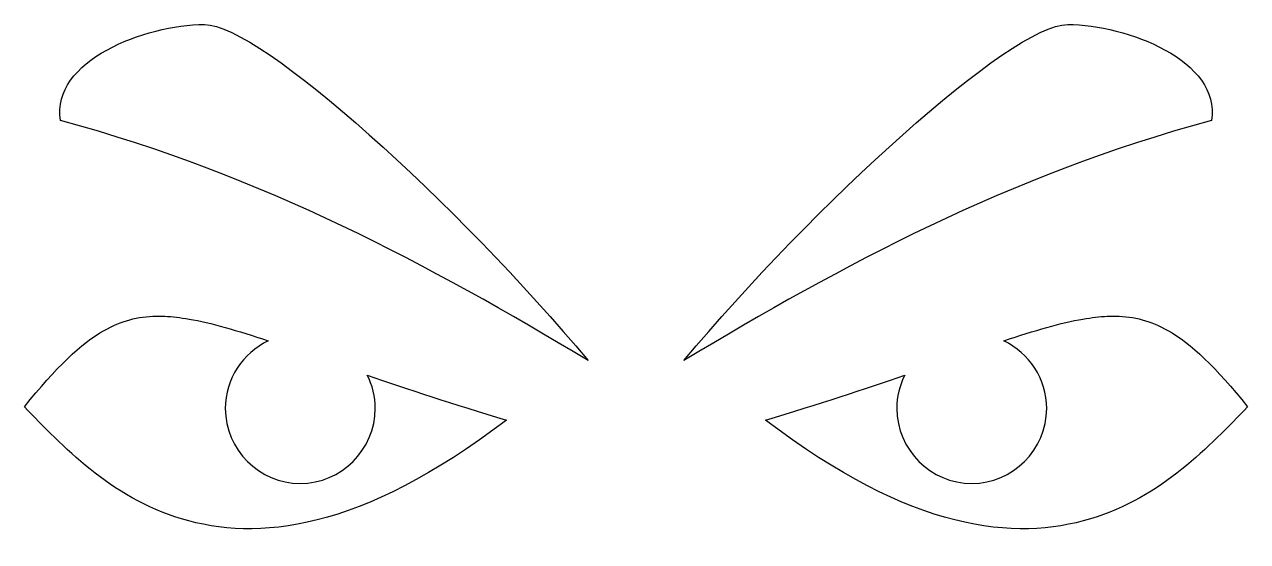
# Model space of a CAD drawing. Header units: centimetres. Extents: x -8.6 to 8.6, y -3.3 to 3.9.
import ezdxf

# ---------------------------------------------------------------- set-up
doc = ezdxf.new("R2010")
doc.units = ezdxf.units.CM
doc.header["$MEASUREMENT"] = 0
doc.layers.add('Layer 1', color=7, linetype='Continuous')

msp = doc.modelspace()

# ---------------------------------------------------------------- linework, layer by layer
at = {"layer": 'Layer 1'}
for points, knots in [([(-6.07219, 3.92023), (-6.89995, 3.92023), (-8.23178, 3.41278), (-8.09625, 2.57085), (-8.09625, 2.57085), (-5.21112, 1.78906), (-2.8982, 0.53051), (-0.67469, -0.80259), (-0.67469, -0.80259), (-2.48606, 1.36392), (-5.27049, 3.92022), (-6.07219, 3.92022), (-6.07219, 3.92022), (-6.07219, 3.92022), (-6.07219, 3.92023), (-6.07219, 3.92023)], [0, 0, 0, 0, 0.2, 0.2, 0.2, 0.2, 0.4, 0.4, 0.4, 0.4, 0.6, 0.6, 0.6, 0.6, 1, 1, 1, 1]), ([(6.07219, 3.92023), (5.27049, 3.92023), (2.48606, 1.36392), (0.67469, -0.80258), (0.67469, -0.80258), (2.89821, 0.53052), (5.21112, 1.78906), (8.09625, 2.57086), (8.09625, 2.57086), (8.23178, 3.41279), (6.89994, 3.92024), (6.07219, 3.92024), (6.07219, 3.92024), (6.07219, 3.92024), (6.07219, 3.92023), (6.07219, 3.92023)], [0, 0, 0, 0, 0.2, 0.2, 0.2, 0.2, 0.4, 0.4, 0.4, 0.4, 0.6, 0.6, 0.6, 0.6, 1, 1, 1, 1]), ([(-6.74574, -0.17892), (-7.01152, -0.18246), (-7.23784, -0.24458), (-7.48128, -0.38006), (-7.48128, -0.38006), (-7.80302, -0.55898), (-8.16659, -0.9056), (-8.60244, -1.4521), (-8.60244, -1.4521), (-8.0793, -1.99649), (-7.3958, -2.7265), (-6.39305, -3.02792), (-6.39305, -3.02792), (-5.33253, -3.34654), (-3.88709, -3.21219), (-1.82133, -1.63903), (-1.82133, -1.63903), (-2.57192, -1.41782), (-3.21431, -1.20352), (-3.78033, -1.00845), (-3.78033, -1.00845), (-3.70907, -1.15005), (-3.66858, -1.30932), (-3.66858, -1.47723), (-3.66858, -1.47723), (-3.66858, -2.05493), (-4.14508, -2.53143), (-4.72278, -2.53143), (-4.72278, -2.53143), (-5.30048, -2.53143), (-5.77698, -2.05493), (-5.77698, -1.47723), (-5.77698, -1.47723), (-5.77698, -1.06069), (-5.52929, -0.69687), (-5.17453, -0.52622), (-5.17453, -0.52622), (-5.6116, -0.38007), (-5.97758, -0.27136), (-6.28734, -0.21966), (-6.28734, -0.21966), (-6.4103, -0.19908), (-6.52314, -0.18593), (-6.62915, -0.18099), (-6.62915, -0.18099), (-6.66887, -0.17913), (-6.70767, -0.17846), (-6.74566, -0.17888), (-6.74566, -0.17888), (-6.74566, -0.17888), (-6.74574, -0.17892), (-6.74574, -0.17892)], [0, 0, 0, 0, 0.07142857, 0.07142857, 0.07142857, 0.07142857, 0.14285714, 0.14285714, 0.14285714, 0.14285714, 0.21428571, 0.21428571, 0.21428571, 0.21428571, 0.28571429, 0.28571429, 0.28571429, 0.28571429, 0.35714286, 0.35714286, 0.35714286, 0.35714286, 0.42857143, 0.42857143, 0.42857143, 0.42857143, 0.5, 0.5, 0.5, 0.5, 0.57142857, 0.57142857, 0.57142857, 0.57142857, 0.64285714, 0.64285714, 0.64285714, 0.64285714, 0.71428571, 0.71428571, 0.71428571, 0.71428571, 0.78571429, 0.78571429, 0.78571429, 0.78571429, 0.85714286, 0.85714286, 0.85714286, 0.85714286, 1, 1, 1, 1]), ([(6.74574, -0.17892), (6.70779, -0.1785), (6.66899, -0.17917), (6.62919, -0.18103), (6.62919, -0.18103), (6.52314, -0.18596), (6.41034, -0.19916), (6.28738, -0.21966), (6.28738, -0.21966), (5.97757, -0.27136), (5.6116, -0.38007), (5.17457, -0.52622), (5.17457, -0.52622), (5.52929, -0.69687), (5.77698, -1.0607), (5.77698, -1.47723), (5.77698, -1.47723), (5.77698, -2.05493), (5.30048, -2.53143), (4.72278, -2.53143), (4.72278, -2.53143), (4.14508, -2.53143), (3.66858, -2.05493), (3.66858, -1.47723), (3.66858, -1.47723), (3.66858, -1.30932), (3.70906, -1.15001), (3.78033, -1.00845), (3.78033, -1.00845), (3.21431, -1.20352), (2.57188, -1.41782), (1.82133, -1.63899), (1.82133, -1.63899), (3.88714, -3.21215), (5.33257, -3.34646), (6.39301, -3.02779), (6.39301, -3.02779), (7.39576, -2.72642), (8.07922, -1.99645), (8.60236, -1.45197), (8.60236, -1.45197), (8.16651, -0.90547), (7.80286, -0.55885), (7.4812, -0.37993), (7.4812, -0.37993), (7.23776, -0.24449), (7.01145, -0.18237), (6.74566, -0.17887), (6.74566, -0.17887), (6.74566, -0.17887), (6.74574, -0.17892), (6.74574, -0.17892)], [0, 0, 0, 0, 0.07142857, 0.07142857, 0.07142857, 0.07142857, 0.14285714, 0.14285714, 0.14285714, 0.14285714, 0.21428571, 0.21428571, 0.21428571, 0.21428571, 0.28571429, 0.28571429, 0.28571429, 0.28571429, 0.35714286, 0.35714286, 0.35714286, 0.35714286, 0.42857143, 0.42857143, 0.42857143, 0.42857143, 0.5, 0.5, 0.5, 0.5, 0.57142857, 0.57142857, 0.57142857, 0.57142857, 0.64285714, 0.64285714, 0.64285714, 0.64285714, 0.71428571, 0.71428571, 0.71428571, 0.71428571, 0.78571429, 0.78571429, 0.78571429, 0.78571429, 0.85714286, 0.85714286, 0.85714286, 0.85714286, 1, 1, 1, 1])]:
    msp.add_open_spline(points, degree=3, knots=knots, dxfattribs=at)

doc.saveas('drawing.dxf')
